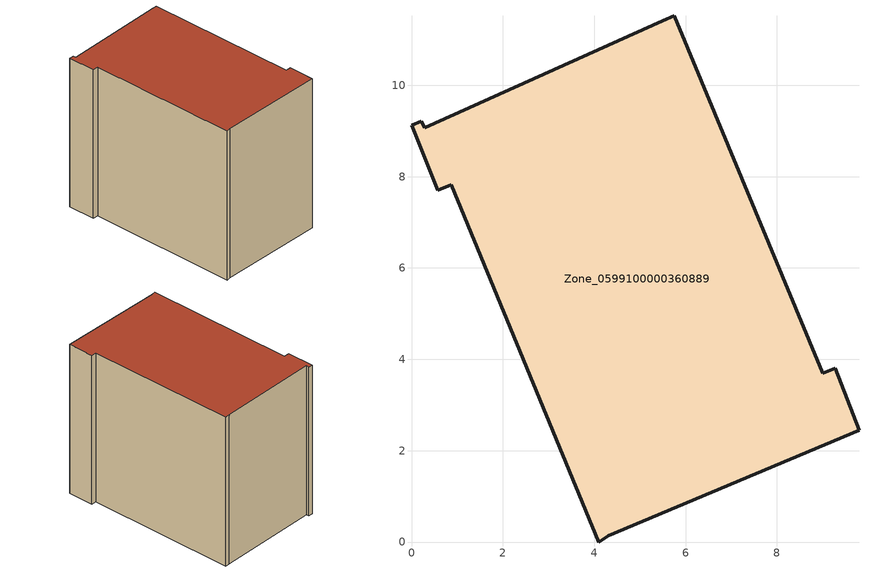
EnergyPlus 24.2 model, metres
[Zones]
Zone_0599100000360889
 floor ground (C_G): 4.11,0 0.88,7.83 0.58,7.71 0,9.12 0.22,9.22 0.29,9.07 5.5,11.41 5.76,11.52 9.01,3.69 9.27,3.81 9.8,2.45 4.31,0.14 z0
 wall outside (C_F): 0,9.12 0.58,7.71 0.88,7.83 4.11,0 4.31,0.14 9.8,2.45 9.27,3.81 9.01,3.69 5.76,11.52 5.5,11.41 0.29,9.07 0.22,9.22 0,9.12 z0:8.57
 roof outside (C_R): 0.88,7.83 4.11,0 4.31,0.14 9.8,2.45 9.27,3.81 9.01,3.69 5.76,11.52 5.5,11.41 0.29,9.07 0.22,9.22 0,9.12 0.58,7.71 z8.57
[BUILDING]
Pand.0599100000360889: North Axis=0; Terrain=City; Loads Convergence Tolerance Value=0.04; Temperature Convergence Tolerance Value=0.4; Solar Distribution=FullExterior; Maximum Number of Warmup Days=25; Minimum Number of Warmup Days=1
[Site:Location]
Rotterdam.The.Hague.AP_ZH_NLD Design_Conditions: Latitude=51.96; Longitude=4.45; Time Zone=1; Elevation=-4.5
[SITE:GROUNDTEMPERATURE:BUILDINGSURFACE]
18, 18, 18, 18, 18, 18, 18, 18, 18, 18, 18, 18
[MATERIAL] Thermal Absorptance=0.9; Solar Absorptance=0.7; Visible Absorptance=0.7
Name | Roughness | Thickness | Conductivity | Density | Specific Heat
G.TI.1992-2005 | MediumSmooth | 0.15 | 0.06 | 540 | 1210
F.TI.1992-2005 | Rough | 0.3 | 0.12 | 1920 | 840
R.TI.1992-2005 | MediumRough | 0.2 | 0.08 | 1500 | 1000
[CONSTRUCTION]
C_G: G.TI.1992-2005
C_F: F.TI.1992-2005
C_R: R.TI.1992-2005
[ZONE]
Zone_0599100000360889: Type=1; Multiplier=1; Ceiling Height=Autocalculate; Volume=Autocalculate; Floor Area=autocalculate; Part of Total Floor Area=Yes
[ZONEINFILTRATION:DESIGNFLOWRATE]
Infil_Zone_0599100000360889: Zone or ZoneList or Space or SpaceList=Zone_0599100000360889; Schedule=AlwaysOn; Design Flow Rate Calculation Method=Flow/Area; Flow Rate per Floor Area=0.0015; Constant Term Coefficient=1; Temperature Term Coefficient=0; Velocity Term Coefficient=0; Velocity Squared Term Coefficient=0
[HVACTEMPLATE:ZONE:IDEALLOADSAIRSYSTEM]
Zone_0599100000360889: Maximum Heating Supply Air Temperature=50; Minimum Cooling Supply Air Temperature=13; Maximum Heating Supply Air Humidity Ratio=0.0156; Minimum Cooling Supply Air Humidity Ratio=0.0077; Heating Limit=NoLimit; Cooling Limit=NoLimit; Dehumidification Control Type=ConstantSensibleHeatRatio; Cooling Sensible Heat Ratio=0.7; Dehumidification Setpoint=60; Humidification Control Type=None; Humidification Setpoint=30; Outdoor Air Method=None; Outdoor Air Flow Rate per Person=0.00944; Outdoor Air Flow Rate per Zone Floor Area=0; Outdoor Air Flow Rate per Zone=0; Demand Controlled Ventilation Type=None; Outdoor Air Economizer Type=NoEconomizer; Heat Recovery Type=None; Sensible Heat Recovery Effectiveness=0.7; Latent Heat Recovery Effectiveness=0.65
[ZONECONTROL:THERMOSTAT]
ThermostatControl_Zone_0599100000360889: Zone or ZoneList=Zone_0599100000360889; Control Type Schedule=DualSetpointControlType; Control 1=Thermostat_Zone_0599100000360889; Temperature Difference Between Cutout And Setpoint=0
[THERMOSTATSETPOINT:DUALSETPOINT]
Thermostat_Zone_0599100000360889: Heating Setpoint Temperature Schedule=HeatingSetpoint_Zone_0599100000360889; Cooling Setpoint Temperature Schedule=CoolingSetpoint_Zone_0599100000360889
[SCHEDULE:COMPACT]
HeatingSetpoint_Zone_0599100000360889: Through: 12/31, For: AllDays, Until: 24:00, 21
CoolingSetpoint_Zone_0599100000360889: Through: 12/31, For: AllDays, Until: 24:00, 24
DualSetpointControlType: Through: 12/31, For: AllDays, Until: 24:00, 4
AlwaysOn: Through: 12/31, For: AllDays, Until: 24:00, 1
